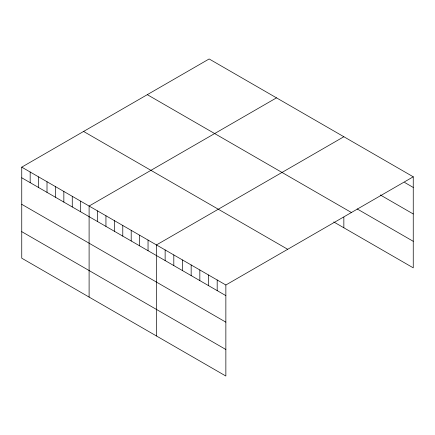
<?xml version="1.0" encoding="UTF-8"?>
<svg xmlns="http://www.w3.org/2000/svg" width="435" height="435" viewBox="0 0 435 435"><rect width="100%" height="100%" fill="white"/><g stroke="black" fill="none" stroke-linecap="round" stroke-linejoin="round"><path stroke-width="0.65" d="M21.75 167.154L225.857 284.996L225.857 376.036L21.75 258.194L21.75 167.154L209.143 58.964L413.25 176.806L413.25 267.846L333.748 221.948M276.497 97.853L89.104 206.043L89.104 297.083M343.851 136.742L156.464 244.932L156.464 335.967M225.857 284.996L413.25 176.806M404.577 182.434L413.25 187.441M380.288 194.94L413.25 213.971M357.151 208.925L413.25 241.311M147.302 94.667L351.409 212.508M83.591 131.452L287.698 249.293M21.75 177.79L225.857 295.631M21.75 204.319L225.857 322.161M21.75 231.659L225.857 349.501M343.851 217.168L343.851 227.777M217.185 279.988L217.185 290.618M208.512 274.98L208.512 285.61M199.834 269.972L199.834 280.602M191.161 264.964L191.161 275.594M182.488 259.956L182.488 270.586M173.81 254.948L173.81 265.578M165.137 249.94L165.137 260.57M148.041 240.071L148.041 250.701M139.624 235.21L139.624 245.84M131.201 230.349L131.201 240.979M122.784 225.488L122.784 236.118M114.367 220.627L114.367 231.257M105.944 215.765L105.944 226.396M97.527 210.904L97.527 221.535M80.687 201.182L80.687 211.812M72.264 196.321L72.264 206.951M63.847 191.46L63.847 202.09M55.43 186.599L55.43 197.229M47.007 181.738L47.007 192.368M38.59 176.876L38.59 187.512M30.167 172.015L30.167 182.651"/></g></svg>
